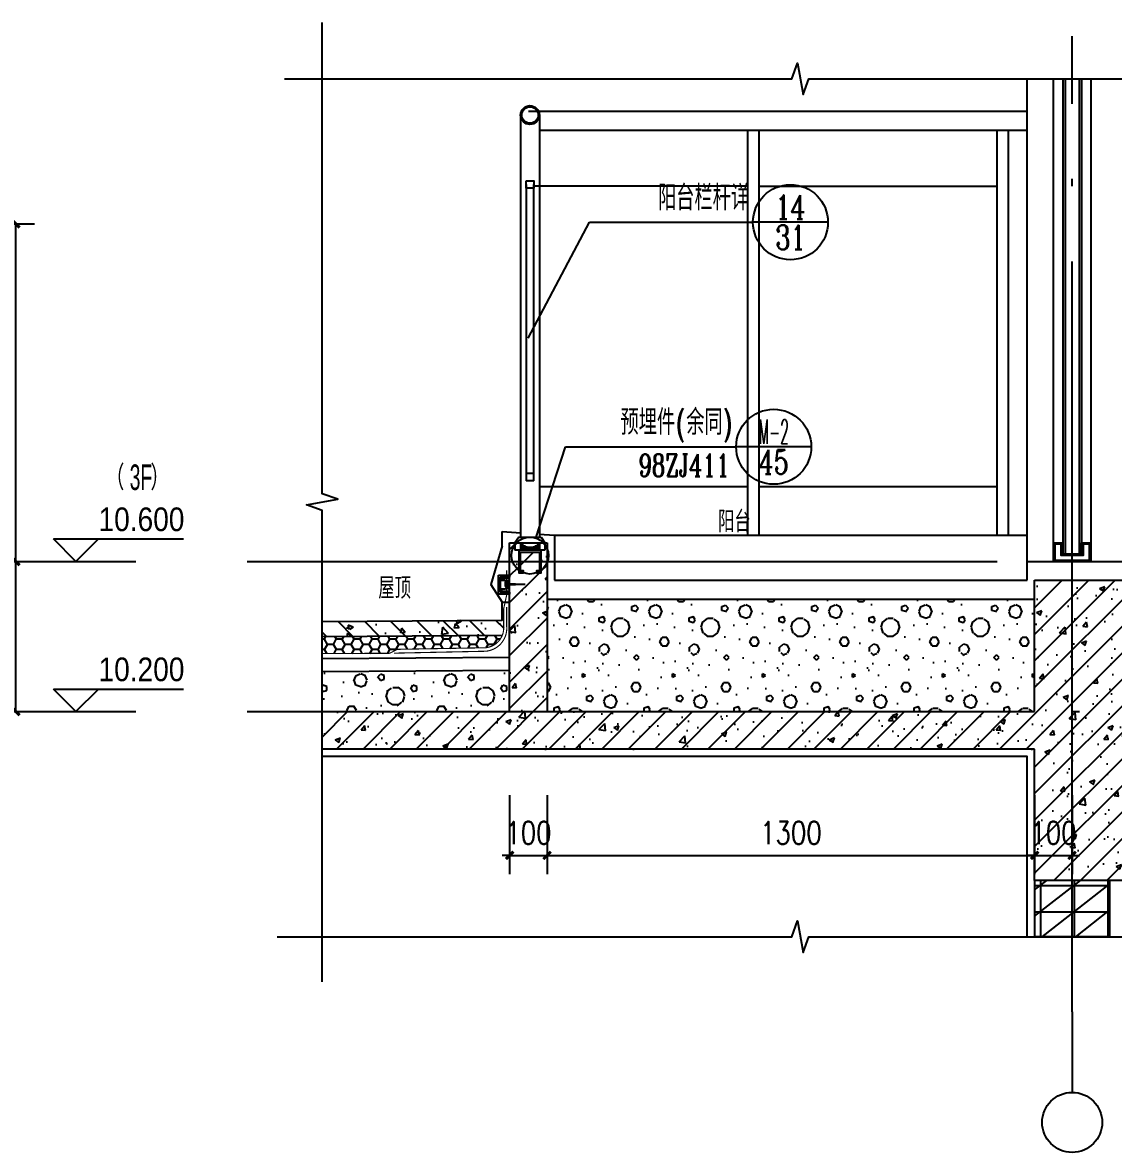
# Model space of a CAD drawing. Extents: x 718358 to 1668613, y -348838 to -159582.
# Drawn here: x 889085 to 891994, y -343781 to -340770 of the extents above; entities that cross this region are included whole.
import ezdxf
from ezdxf.enums import TextEntityAlignment as Align

# ---------------------------------------------------------------- set-up
doc = ezdxf.new("R2010")
doc.units = 0
doc.header["$LTSCALE"] = 1000
doc.linetypes.add('DASH', pattern=[0.35, 0.25, -0.1])
doc.linetypes.add('DOTE', pattern=[2.42, 2, -0.2, 0.02, -0.2])
for name, color, linetype in [('AXIS_TEXT', 7, 'Continuous'), ('建-可见线', 7, 'Continuous'), ('建-图例填充', 251, 'Continuous'), ('建-墙体', 2, 'Continuous'), ('建-尺寸', 73, 'Continuous'), ('建-房间名', 7, 'Continuous'), ('建-柱子', 6, 'Continuous'), ('建-标高', 3, 'Continuous'), ('建-楼梯-护栏', 163, 'Continuous'), ('建-符号', 3, 'Continuous'), ('建-符号说明', 7, 'Continuous'), ('建-索引', 3, 'Continuous'), ('建-轮廓线', 7, 'Continuous'), ('建-轴标', 3, 'Continuous'), ('建-轴网', 14, 'DOTE'), ('建-门窗剖', 4, 'Continuous'), ('立面中线', 7, 'Continuous')]:
    doc.layers.add(name, color=color, linetype=linetype)
doc.styles.add('_TCH_DIM', font='gt单线西文.shx', dxfattribs={"width": 0.8, "bigfont": 'gt单线中文.shx'})
doc.styles.add('_TCH_LABEL', font='COMPLEX', dxfattribs={"bigfont": 'GBCBIG'})
doc.styles.add('_TCH_SPACE', font='gt单线西文.shx', dxfattribs={"width": 0.8, "height": 5, "bigfont": 'gt单线中文.shx'})
doc.styles.add('COMPLEX', font='COMPLEX')
doc.styles.add('DIM_FONT', font='SIMPLEX.shx', dxfattribs={"width": 0.8, "bigfont": 'GBCBIG.shx'})
doc.dimstyles.new('DIMN20', dxfattribs={"dimscale": 0.2, "dimtxt": 300, "dimasz": 100, "dimexe": 250, "dimexo": 300, "dimgap": 150, "dimtad": 1, "dimdec": 0, "dimzin": 0, "dimdsep": 46, "dimtxsty": 'DIM_FONT', "dimblk": 'ARCHTICK', "dimcen": 0.09, "dimdle": 1, "dimclrt": 7, "dimazin": 2, "dimtfac": 1, "dimtdec": 0, "dimtix": 1, "dimtmove": 2, "dimatfit": 3, "dimldrblk": 'ARCHTICK', "dimfxl": 1, "dimtolj": 1, "dimtzin": 0, "dimarcsym": 0})

# ---------------------------------------------------------------- blocks, each defined once
blk = doc.blocks.new('A$C1EB8728C')
for p, q in [((71.6, 50), (41.7, 50)), ((41.7, 50), (41.7, 45)), ((41.7, 45), (66.6, 45)), ((42.1, 36.6), (42.1, 41.6)), ((42.1, 41.6), (63.8, 41.6)), ((42.3, 36.6), (42.1, 36.6)), ((45.3, 16), (45.3, 33.6)), ((50.3, 31.6), (50.3, 18)), ((52.1, 32.1), (53.8, 32.1)), ((52.1, 20), (52.1, 32.1)), ((53.8, 32.1), (53.8, 20)), ((63.8, 36.6), (55.3, 36.6)), ((63.8, 41.6), (63.8, 36.6)), ((66.6, 45), (66.6, 5)), ((71.6, 0), (71.6, 50)), ((41.7, 5), (41.7, 0)), ((66.6, 5), (41.7, 5)), ((41.7, 0), (71.6, 0)), ((42.1, 8), (42.1, 13)), ((42.1, 13), (42.3, 13)), ((63.8, 8), (42.1, 8)), ((53.8, 20), (52.1, 20)), ((55.3, 13), (63.8, 13)), ((63.8, 13), (63.8, 8))]:
    blk.add_line(p, q)
at = {"ltscale": 0.0001}
for p in [(52.1, 27.8), (52.1, 24.2)]:
    blk.add_line(p, (0, 26), dxfattribs=at)
for centre, radius, start, end in [((42.3, 33.6), 3, 0, 90), ((55.3, 31.6), 5, 90, 180), ((42.3, 16), 3, 270, 0), ((55.3, 18), 5, 180, 270)]:
    blk.add_arc(centre, radius, start, end)
blk = doc.blocks.new('ghgdfsdsa')
at = {"layer": '建-楼梯-护栏'}
for p, q in [((915644.9, -350305.3), (915644.9, -351430.3)), ((915694.9, -350305.3), (915694.9, -351430.3)), ((915659.9, -350490.3), (915659.9, -351280.3)), ((915679.9, -351280.3), (915679.9, -350490.3)), ((915679.9, -351260.3), (915659.9, -351260.3)), ((915679.9, -351280.3), (915659.9, -351280.3)), ((915639.9, -351430.3), (915629.9, -351445.3)), ((915639.9, -351430.3), (915699.9, -351430.3)), ((915699.9, -351430.3), (915709.9, -351445.3)), ((915629.9, -351445.3), (915629.9, -351465.3)), ((915629.9, -351445.3), (915709.9, -351445.3)), ((915644.9, -351445.3), (915644.9, -351465.3)), ((915644.9, -351450.3), (915644.9, -351455.3)), ((915644.9, -351460.3), (915644.9, -351465.3)), ((915649.9, -351449.2), (915649.9, -351465.3)), ((915654.9, -351452.1), (915654.9, -351465.3)), ((915659.9, -351454), (915659.9, -351465.3)), ((915664.9, -351455.1), (915664.9, -351465.3)), ((915669.9, -351455.5), (915669.9, -351465.3)), ((915674.9, -351455.1), (915674.9, -351465.3)), ((915679.9, -351454), (915679.9, -351465.3)), ((915684.9, -351452.1), (915684.9, -351465.3)), ((915689.9, -351449.2), (915689.9, -351465.3)), ((915694.9, -351445.3), (915694.9, -351465.3)), ((915694.9, -351450.3), (915694.9, -351455.3)), ((915694.9, -351460.3), (915694.9, -351465.3)), ((915709.9, -351445.3), (915709.9, -351465.3)), ((915709.9, -351465.3), (915629.9, -351465.3))]:
    blk.add_line(p, q, dxfattribs=at)
for points in [[(915659.9, -350480.3), (915679.9, -350480.3), (915679.9, -350500.3), (915659.9, -350500.3)], [(915687.4, -351525.3), (915699.9, -351525.3), (915699.9, -351465.3), (915639.9, -351465.3), (915639.9, -351525.3), (915652.4, -351525.3), (915652.4, -351520.3), (915644.9, -351520.3), (915644.9, -351470.3), (915694.9, -351470.3), (915694.9, -351520.3), (915687.4, -351520.3)]]:
    blk.add_lwpolyline(points, close=True, dxfattribs=at)
for radius in [25, 22]:
    blk.add_circle((915669.9, -350305.3), radius, dxfattribs=at)
blk = doc.blocks.new('_ArchTick')
at = {"color": 0, "linetype": 'ByBlock', "const_width": 0.4}
blk.add_lwpolyline([(-0.5, -0.5), (0.5, 0.5)], dxfattribs=at)
blk = doc.blocks.new('*D2781')
at = {"layer": 'Defpoints', "color": 0, "transparency": 16777216}
for p in [(888686.8, -341306.3), (889066.8, -341306.3), (888686.8, -342206.3)]:
    blk.add_point(p, dxfattribs=at)
at = {"layer": '建-轴标', "color": 0, "lineweight": -2, "transparency": 16777216}
for p, q in [((888746.8, -341306.3), (889116.8, -341306.3)), ((889066.8, -342206.5), (889066.8, -341306.1)), ((888746.8, -342206.3), (889116.8, -342206.3))]:
    blk.add_line(p, q, dxfattribs=at)
at = {"layer": '建-轴标', "color": 0, "lineweight": -2, "transparency": 16777216, "xscale": 20, "yscale": 20, "zscale": 20}
for p, rotation in [((889066.8, -341306.3), 90), ((889066.8, -342206.3), 270)]:
    blk.add_blockref('_ArchTick', p, dxfattribs=dict(at, rotation=rotation))
at = {"layer": '建-轴标', "color": 7, "transparency": 16777216, "insert": (889006.8, -341756.3), "char_height": 60, "attachment_point": 5, "rotation": 90, "style": 'DIM_FONT'}
blk.add_mtext('\\A1;900', dxfattribs=at)
blk = doc.blocks.new('*D2782')
at = {"layer": 'Defpoints', "color": 0, "transparency": 16777216}
for p in [(888686.8, -342206.3), (889066.8, -342206.3), (888686.8, -342606.3)]:
    blk.add_point(p, dxfattribs=at)
at = {"layer": '建-轴标', "color": 0, "lineweight": -2, "transparency": 16777216}
for p, q in [((888746.8, -342206.3), (889116.8, -342206.3)), ((889066.8, -342606.5), (889066.8, -342206.1)), ((888746.8, -342606.3), (889116.8, -342606.3))]:
    blk.add_line(p, q, dxfattribs=at)
at = {"layer": '建-轴标', "color": 0, "lineweight": -2, "transparency": 16777216, "xscale": 20, "yscale": 20, "zscale": 20}
for p, rotation in [((889066.8, -342206.3), 90), ((889066.8, -342606.3), 270)]:
    blk.add_blockref('_ArchTick', p, dxfattribs=dict(at, rotation=rotation))
at = {"layer": '建-轴标', "color": 7, "transparency": 16777216, "insert": (889006.8, -342406.3), "char_height": 60, "attachment_point": 5, "rotation": 90, "style": 'DIM_FONT'}
blk.add_mtext('\\A1;400', dxfattribs=at)
blk = doc.blocks.new('_AXISO')
blk.add_circle((0, 0), 0.5)
at = {"layer": 'AXIS_TEXT', "style": 'COMPLEX', "width": 1.041667}
blk.add_attdef('A', text='', height=0.56, dxfattribs=at).set_placement((-0.25, -0.28), (0.25, -0.28), align=Align.FIT)
blk = doc.blocks.new('*D2798')
at = {"layer": 'Defpoints', "color": 0, "transparency": 16777216}
for p in [(891783.6, -342769.5), (891883.6, -342769.5), (891883.6, -342989.5)]:
    blk.add_point(p, dxfattribs=at)
at = {"layer": '建-尺寸', "color": 0, "lineweight": -2, "transparency": 16777216}
for p, q in [((891783.6, -342829.5), (891783.6, -343039.5)), ((891883.6, -342829.5), (891883.6, -343039.5)), ((891783.6, -342989.5), (891763.6, -342989.5)), ((891783.6, -342989.5), (891883.6, -342989.5)), ((891883.6, -342989.5), (891903.6, -342989.5))]:
    blk.add_line(p, q, dxfattribs=at)
at = {"layer": '建-尺寸', "color": 0, "lineweight": -2, "transparency": 16777216, "xscale": 20, "yscale": 20, "zscale": 20}
blk.add_blockref('_ArchTick', (891783.6, -342989.5), dxfattribs=at)
at = {"layer": '建-尺寸', "color": 0, "lineweight": -2, "transparency": 16777216, "xscale": 20, "yscale": 20, "zscale": 20, "rotation": 180}
blk.add_blockref('_ArchTick', (891883.6, -342989.5), dxfattribs=at)
at = {"layer": '建-尺寸', "color": 7, "transparency": 16777216, "insert": (891833.6, -342929.5), "char_height": 60, "attachment_point": 5, "style": 'DIM_FONT'}
blk.add_mtext('\\A1;100', dxfattribs=at)
blk = doc.blocks.new('*D2799')
at = {"layer": 'Defpoints', "color": 0, "transparency": 16777216}
for p in [(890483.6, -342769.5), (891783.6, -342769.5), (891783.6, -342989.5)]:
    blk.add_point(p, dxfattribs=at)
at = {"layer": '建-尺寸', "color": 0, "lineweight": -2, "transparency": 16777216}
for p, q in [((890483.6, -342829.5), (890483.6, -343039.5)), ((891783.6, -342829.5), (891783.6, -343039.5)), ((890483.4, -342989.5), (891783.8, -342989.5))]:
    blk.add_line(p, q, dxfattribs=at)
at = {"layer": '建-尺寸', "color": 0, "lineweight": -2, "transparency": 16777216, "xscale": 20, "yscale": 20, "zscale": 20, "rotation": 180}
blk.add_blockref('_ArchTick', (890483.6, -342989.5), dxfattribs=at)
at = {"layer": '建-尺寸', "color": 0, "lineweight": -2, "transparency": 16777216, "xscale": 20, "yscale": 20, "zscale": 20}
blk.add_blockref('_ArchTick', (891783.6, -342989.5), dxfattribs=at)
at = {"layer": '建-尺寸', "color": 7, "transparency": 16777216, "insert": (891133.6, -342929.5), "char_height": 60, "attachment_point": 5, "style": 'DIM_FONT'}
blk.add_mtext('\\A1;1300', dxfattribs=at)
blk = doc.blocks.new('*D2800')
at = {"layer": 'Defpoints', "color": 0, "transparency": 16777216}
for p in [(890383.6, -342769.5), (890483.6, -342769.5), (890483.6, -342989.5)]:
    blk.add_point(p, dxfattribs=at)
at = {"layer": '建-尺寸', "color": 0, "lineweight": -2, "transparency": 16777216}
for p, q in [((890383.6, -342829.5), (890383.6, -343039.5)), ((890483.6, -342829.5), (890483.6, -343039.5)), ((890383.6, -342989.5), (890363.6, -342989.5)), ((890383.6, -342989.5), (890483.6, -342989.5)), ((890483.6, -342989.5), (890503.6, -342989.5))]:
    blk.add_line(p, q, dxfattribs=at)
at = {"layer": '建-尺寸', "color": 0, "lineweight": -2, "transparency": 16777216, "xscale": 20, "yscale": 20, "zscale": 20}
blk.add_blockref('_ArchTick', (890383.6, -342989.5), dxfattribs=at)
at = {"layer": '建-尺寸', "color": 0, "lineweight": -2, "transparency": 16777216, "xscale": 20, "yscale": 20, "zscale": 20, "rotation": 180}
blk.add_blockref('_ArchTick', (890483.6, -342989.5), dxfattribs=at)
at = {"layer": '建-尺寸', "color": 7, "transparency": 16777216, "insert": (890433.6, -342929.5), "char_height": 60, "attachment_point": 5, "style": 'DIM_FONT'}
blk.add_mtext('\\A1;100', dxfattribs=at)

msp = doc.modelspace()

# ---------------------------------------------------------------- hatches: boundary and pattern name
at = {"layer": '建-图例填充'}
h = msp.add_hatch(dxfattribs=at)
h.set_pattern_fill('钢筋混凝土', color=256, scale=20, style=0)
h.set_pattern_definition([(45, (0, 0), (-35.355339, 35.355339), []), (50, (0, 0), (143.452037, -12.550427), [15, -165]), (355, (0, 0), (-27.750267, 150.438427), [12, -132]), (100.4514, (11.95, -1.05), (115.701876, 137.887908), [12.748038, -140.228422]), (46.1842, (0, 40), (213.44821, -33.103803), [22.5, -247.5]), (96.6356, (17.79, 37.24), (186.93254, 194.823574), [19.12206, -210.3426]), (351.1842, (0, 40), (186.93239, 194.82372), [18, -198]), (21, (20, 30), (119.38141, -80.523778), [15, -165]), (326, (20, 30), (48.663066, 145.03001), [12, -132]), (71.4514, (29.95, 23.29), (168.044526, 64.5061), [12.748038, -140.228422]), (37.5, (0, 0), (2.431971, 66.5787708), [0, -130.4, 0, -134, 0, -132.5]), (7.5, (0, 0), (52.6139075, 78.8823424), [0, -76.4, 0, -127.4, 0, -50.5]), (327.5, (-44.6, 0), (106.7644872, -4.5109743), [0, -50, 0, -156, 0, -207]), (317.5, (-64.6, 0), (116.637234, 20.0209965), [0, -65, 0, -103.6, 0, -147])])
h.paths.add_polyline_path([(892433.6, -342606.3), (892083.6, -342606.3), (892083.6, -342256.3), (891783.6, -342256.3), (891783.6, -342606.3), (890483.6, -342606.3), (890483.6, -342176.3), (890467.8, -342176.3), (890467.8, -342236.3), (890455.3, -342236.3), (890455.3, -342231.3), (890462.8, -342231.3), (890462.8, -342181.3), (890412.8, -342181.3), (890412.8, -342231.3), (890420.3, -342231.3), (890420.3, -342236.3), (890407.8, -342236.3), (890407.8, -342176.3), (890397.8, -342176.3), (890397.8, -342156.3), (890383.6, -342156.3), (890383.6, -342265.5), (890425.3, -342267), (890383.6, -342268.4), (890383.6, -342606.3), (889883.6, -342606.3), (889883.6, -342706.3), (891783.6, -342706.3), (891783.6, -343056.3), (892083.6, -343056.3), (892083.6, -342706.3), (892433.6, -342706.3)])
h = msp.add_hatch(dxfattribs=at)
h.set_pattern_fill('加气混凝土', color=256, scale=20, style=0)
h.set_pattern_definition([(0, (1022333.9, -234683.47), (120, 240), [0, -240]), (0, (1022193.5, -234715.87), (120, 240), [0, -240]), (0, (1022271.5, -234718.27), (120, 240), [0, -240]), (0, (1022356.7, -234647.47), (120, 240), [0, -240]), (0, (1022257.1, -234730.27), (120, 240), [0, -240]), (0, (1022380.7, -234496.27), (120, 240), [0, -240]), (0, (1022307.5, -234515.47), (120, 240), [0, -240]), (0, (1022345.9, -234545.47), (120, 240), [0, -240]), (0, (1022150.3, -234550.27), (120, 240), [0, -240]), (0, (1022267.9, -234561.07), (120, 240), [0, -240]), (0, (1022222.3, -234622.27), (120, 240), [0, -240]), (0, (1022224.7, -234712.27), (120, 240), [0, -240]), (0, (1022314.7, -234721.87), (120, 240), [0, -240]), (0, (1022380.7, -234616.27), (120, 240), [0, -240]), (0, (1022156.3, -234653.47), (120, 240), [0, -240]), (0, (1022176.7, -234612.67), (120, 240), [0, -240]), (0, (1022270.3, -234629.47), (120, 240), [0, -240]), (0, (1022236.7, -234664.27), (120, 240), [0, -240]), (0, (1022217.5, -234585.07), (120, 240), [0, -240]), (0, (1022247.5, -234495.07), (120, 240), [0, -240]), (0, (1022165.9, -234703.87), (120, 240), [0, -240]), (0, (1022297.9, -234544.27), (120, 240), [0, -240]), (0, (1022186.3, -234540.67), (120, 240), [0, -240]), (0, (1022167.1, -234509.47), (120, 240), [0, -240]), (130.601294, (1022365.947, -234571.41), (-599.9999934, 720.0000031), [10.53662, -4414.8444]), (18.43495, (1022348.805, -234566.838), (599.999998, 239.999998), [10.8421, -1507.05116]), (90, (1022348.8, -234577.12), (120, 240), [10.2857, -469.71426]), (161.56505, (1022359.09, -234580.552), (-600.000003, 239.999982), [10.8421, -1507.05116]), (53.130102, (1022359.09, -234580.55), (120, 240), [11.42857, -1188.5714]), (135, (1022368.23, -234702.84), (-120.000015, 239.999984), [9.69746, -669.12504]), (45, (1022354.52, -234702.84), (120, 240), [9.69746, -669.12504]), (135, (1022361.38, -234709.695), (-120.000015, 239.999984), [9.69746, -669.12504]), (45, (1022361.38, -234709.695), (120, 240), [9.69746, -669.12504]), (116.56505, (1022252.8, -234541.7), (-2e-05, 480), [12.77753, -255.5506]), (180, (1022247.1, -234530.27), (-120, 240), [13.7143, -226.2857]), (63.43495, (1022227.66, -234541.7), (1e-06, 480), [12.77753, -255.5506]), (116.56505, (1022233.38, -234553.12), (-2e-05, 480), [12.77753, -255.5506]), (0, (1022233.38, -234553.12), (120, 240), [13.7143, -226.2857]), (63.43495, (1022247.1, -234553.12), (1e-06, 480), [12.77753, -255.5506]), (107.102728, (1022343.09, -234622.838), (-359.99998624, 1200.00000194), [15.54454, -6513.161]), (143.972626, (1022338.519, -234607.98), (-2279.9999711, 1679.9999981), [15.54454, -3248.808]), (180, (1022325.95, -234598.84), (-120, 240), [14.85714, -225.14284]), (36.027373, (1022298.519, -234607.98), (2279.9999832, 1679.9999819), [15.54454, -3248.808]), (71.56505, (1022293.947, -234621.695), (360.000002, 1199.999998), [14.45613, -1503.43712]), (107.102728, (1022298.519, -234636.552), (-359.99998624, 1200.00000194), [15.54454, -6513.161]), (143.972626, (1022311.09, -234645.695), (-2279.9999711, 1679.9999981), [15.54454, -3248.808]), (0, (1022311.1, -234645.7), (120, 240), [14.85714, -225.14284]), (36.027373, (1022325.947, -234645.695), (2279.9999832, 1679.9999819), [15.54454, -3248.808]), (71.56505, (1022338.52, -234636.552), (360.000002, 1199.999998), [14.45613, -1503.43712]), (150.255118, (1022345.376, -234510.838), (-360.000001, 239.999997), [9.214, -1925.72784]), (90, (1022337.38, -234515.41), (120, 240), [9.14286, -470.8571]), (29.744881, (1022337.376, -234515.41), (360, 239.999999), [9.214, -1925.72784]), (116.56505, (1022289.38, -234681.12), (-2e-05, 480), [12.77753, -255.5506]), (168.690067, (1022283.662, -234669.695), (-1080.0000008, 239.999994), [11.6549, -2435.8742]), (41.185925, (1022263.09, -234675.409), (2999.9999818, 2639.9999769), [12.14874, -5090.3208]), (90, (1022263.09, -234686.84), (120, 240), [11.42857, -468.5714]), (138.814074, (1022272.233, -234694.838), (-2999.9999467, 2640.0000168), [12.14874, -5090.3208]), (16.699244, (1022272.233, -234694.838), (3959.9999702, 1199.9999874), [11.93178, -4999.415]), (60.945396, (1022283.662, -234691.409), (119.9999997, 239.9999979), [11.76643, -4930.1358]), (109.983106, (1022188.805, -234580.552), (-600.00000226, 1679.99999555), [13.3768, -5604.879]), (155.556045, (1022184.233, -234567.981), (-1560.00000595, 719.99998504), [13.8092, -5786.0526]), (24.443955, (1022159.09, -234567.981), (1560.0000008, 719.99999654), [13.8092, -5786.0526]), (70.0168934, (1022154.519, -234580.552), (600.0000018, 1679.99999583), [13.3768, -5604.879]), (109.983106, (1022159.09, -234593.124), (-600.00000226, 1679.99999555), [13.3768, -5604.879]), (160.016893, (1022171.662, -234597.695), (-600.0000004, 239.999989), [13.3768, -2795.751]), (19.983107, (1022171.662, -234597.695), (599.9999967, 239.9999996), [13.3768, -2795.751]), (70.0168934, (1022184.233, -234593.124), (600.0000018, 1679.99999583), [13.3768, -5604.879]), (122.005383, (1022277.947, -234602.267), (-120.000016, 239.9999877), [10.7817, -2253.3736]), (18.43495, (1022261.947, -234596.552), (599.999998, 239.999998), [10.8421, -1507.05116]), (90, (1022261.95, -234606.84), (120, 240), [10.2857, -469.71426]), (161.56505, (1022272.233, -234610.267), (-600.000003, 239.999982), [10.8421, -1507.05116]), (54.462322, (1022272.233, -234610.267), (839.9999988, 1199.9999982), [9.83123, -4119.2846]), (116.56505, (1022208.23, -234660.55), (-2e-05, 480), [12.77753, -255.5506]), (180, (1022202.52, -234649.12), (-120, 240), [12.57143, -227.42856]), (59.036243, (1022183.09, -234660.552), (120.0000004, 239.9999988), [13.3279, -2785.5288]), (120.963756, (1022189.947, -234671.98), (-120.0000164, 239.999989), [13.3279, -2785.5288]), (0, (1022189.95, -234671.98), (120, 240), [12.57143, -227.42856]), (63.43495, (1022202.52, -234671.98), (1e-06, 480), [12.77753, -255.5506])])
h.paths.add_polyline_path([(890483.6, -342306.3), (890483.6, -342606.3), (891783.6, -342606.3), (891783.6, -342306.3)])
h = msp.add_hatch(dxfattribs=at)
h.set_pattern_fill('钢筋混凝土', color=256, scale=20, style=0)
h.set_pattern_definition([(135, (691174.386, -221113.773), (35.355339, 35.355339), []), (130, (691174.39, -221113.77), (-143.452037, -12.550427), [15, -165]), (185, (691174.39, -221113.77), (27.75027, 150.43843), [12, -132]), (79.5486, (691162.43, -221114.82), (-115.70188, 137.88791), [12.74804, -140.22842]), (133.8158, (691174.39, -221073.77), (-213.44821, -33.1038), [22.5, -247.5]), (83.3644, (691156.6, -221076.53), (-186.93254, 194.82357), [19.12206, -210.3426]), (188.8158, (691174.39, -221073.77), (-186.93239, 194.82372), [18, -198]), (159, (691154.39, -221083.77), (-119.38141, -80.52378), [15, -165]), (214, (691154.39, -221083.77), (-48.66307, 145.03001), [12, -132]), (108.5486, (691144.44, -221090.48), (-168.044526, 64.5061), [12.74804, -140.22842]), (142.5, (691174.386, -221113.773), (-2.431971, 66.578771), [0, -130.4, 0, -134, 0, -132.5]), (172.5, (691174.386, -221113.77), (-52.613907, 78.882342), [0, -76.4, 0, -127.4, 0, -50.5]), (212.5, (691218.986, -221113.773), (-106.764487, -4.510974), [0, -50, 0, -156, 0, -207]), (222.5, (691238.99, -221113.77), (-116.637234, 20.020996), [0, -65, 0, -103.6, 0, -147])])
h.paths.add_polyline_path([(889883.6, -342366.5), (889883.6, -342406.5), (890364, -342403), (890366.4, -342395.7), (890367.9, -342384.6), (890367.6, -342373.4), (890363.6, -342363)])
h = msp.add_hatch(dxfattribs=at)
h.set_pattern_fill('HONEY', color=256, scale=10, style=0)
h.set_pattern_definition([(180, (691174.386, -221113.773), (-23.8125, 13.74815), [15.875, -31.75]), (60, (691174.386, -221113.773), (23.81249716, 13.7481549), [15.875, -31.75]), (120, (691174.386, -221113.773), (-2.84e-06, 27.4963049), [-31.75, 15.875])])
h.paths.add_polyline_path([(889883.6, -342406.5), (889883.6, -342451.8), (890063.8, -342450.9), (890083.7, -342440.4), (890318.8, -342436.2), (890347.8, -342424.7), (890356.9, -342415.5), (890364, -342403)])
h = msp.add_hatch(dxfattribs=at)
h.set_pattern_fill('加气混凝土', color=256, scale=20, style=0)
h.set_pattern_definition([(180, (691103.59, -221186.97), (-120, 240), [0, -240]), (180, (691243.99, -221219.37), (-120, 240), [0, -240]), (180, (691165.99, -221221.77), (-120, 240), [0, -240]), (180, (691080.79, -221150.97), (-120, 240), [0, -240]), (180, (691180.39, -221233.77), (-120, 240), [0, -240]), (180, (691056.79, -220999.77), (-120, 240), [0, -240]), (180, (691129.99, -221018.97), (-120, 240), [0, -240]), (180, (691091.59, -221048.97), (-120, 240), [0, -240]), (180, (691287.19, -221053.77), (-120, 240), [0, -240]), (180, (691169.59, -221064.57), (-120, 240), [0, -240]), (180, (691215.19, -221125.77), (-120, 240), [0, -240]), (180, (691212.79, -221215.77), (-120, 240), [0, -240]), (180, (691122.79, -221225.37), (-120, 240), [0, -240]), (180, (691056.79, -221119.77), (-120, 240), [0, -240]), (180, (691281.19, -221156.97), (-120, 240), [0, -240]), (180, (691260.79, -221116.17), (-120, 240), [0, -240]), (180, (691167.19, -221132.97), (-120, 240), [0, -240]), (180, (691200.79, -221167.77), (-120, 240), [0, -240]), (180, (691219.99, -221088.57), (-120, 240), [0, -240]), (180, (691189.99, -220998.57), (-120, 240), [0, -240]), (180, (691271.59, -221207.37), (-120, 240), [0, -240]), (180, (691139.59, -221047.77), (-120, 240), [0, -240]), (180, (691251.19, -221044.17), (-120, 240), [0, -240]), (180, (691270.39, -221012.97), (-120, 240), [0, -240]), (49.398706, (691071.529, -221074.916), (599.9999934, 720.00000315), [10.53662, -4414.8444]), (161.565051, (691088.67, -221070.344), (-599.999998, 239.999998), [10.8421, -1507.05116]), (90, (691088.67, -221080.63), (-120, 240), [10.28571, -469.71426]), (18.434949, (691078.386, -221084.06), (600.000003, 239.999982), [10.8421, -1507.05116]), (126.869898, (691078.386, -221084.06), (-120, 240), [11.42857, -1188.5714]), (45, (691069.24, -221206.344), (120.000015, 239.999984), [9.69746, -669.12504]), (135, (691082.96, -221206.344), (-120, 240), [9.69746, -669.12504]), (45, (691076.1, -221213.2), (120.000015, 239.999984), [9.69746, -669.12504]), (135, (691076.1, -221213.2), (-120, 240), [9.69746, -669.12504]), (63.43495, (691184.67, -221045.2), (2e-05, 479.99999), [12.77753, -255.5506]), (7e-15, (691190.39, -221033.77), (120, 240), [13.71429, -226.2857]), (116.56505, (691209.81, -221045.2), (-1e-06, 480), [12.77753, -255.5506]), (63.43495, (691204.1, -221056.63), (2e-05, 479.99999), [12.77753, -255.5506]), (180, (691204.1, -221056.63), (-120, 240), [13.71429, -226.2857]), (116.56505, (691190.39, -221056.63), (-1e-06, 480), [12.77753, -255.5506]), (72.897272, (691094.386, -221126.344), (359.99998624, 1200.00000194), [15.54454, -6513.161]), (36.027374, (691098.958, -221111.487), (2279.9999711, 1679.9999981), [15.54454, -3248.808]), (7e-15, (691111.53, -221102.34), (120, 240), [14.85714, -225.14284]), (143.972627, (691138.958, -221111.487), (-2279.9999832, 1679.9999819), [15.54454, -3248.808]), (108.434949, (691143.53, -221125.2), (-360.000002, 1199.999998), [14.45613, -1503.43712]), (72.897272, (691138.9575, -221140.059), (359.99998624, 1200.00000194), [15.54454, -6513.161]), (36.027374, (691126.386, -221149.202), (2279.9999711, 1679.9999981), [15.54454, -3248.808]), (180, (691126.39, -221149.2), (-120, 240), [14.85714, -225.14284]), (143.972627, (691111.529, -221149.202), (-2279.9999832, 1679.9999819), [15.54454, -3248.808]), (108.434949, (691098.958, -221140.06), (-360.000002, 1199.999998), [14.45613, -1503.43712]), (29.744882, (691092.1, -221014.344), (360.000001, 239.999997), [9.214, -1925.72784]), (90, (691100.1, -221018.92), (-120, 240), [9.14286, -470.8571]), (150.255119, (691100.1, -221018.916), (-360.0000002, 239.999999), [9.214, -1925.72784]), (63.43495, (691148.1, -221184.63), (2e-05, 479.99999), [12.77753, -255.5506]), (11.309933, (691153.815, -221173.202), (1080.0000008, 239.999994), [11.6549, -2435.8742]), (138.814075, (691174.386, -221178.916), (-2999.9999818, 2639.9999769), [12.14874, -5090.3208]), (90, (691174.39, -221190.34), (-120, 240), [11.42857, -468.5714]), (41.185926, (691165.243, -221198.344), (2999.9999467, 2640.0000168), [12.14874, -5090.3208]), (163.300756, (691165.243, -221198.344), (-3959.9999702, 1199.99998743), [11.93178, -4999.415]), (119.054604, (691153.815, -221194.916), (-119.9999997, 239.9999979), [11.76643, -4930.1358]), (70.016894, (691248.672, -221084.059), (600.00000226, 1679.99999555), [13.3768, -5604.879]), (24.443955, (691253.243, -221071.487), (1560.00000595, 719.99998504), [13.8092, -5786.0526]), (155.5560453, (691278.386, -221071.487), (-1560.00000078, 719.99999654), [13.8092, -5786.0526]), (109.9831066, (691282.958, -221084.059), (-600.0000018, 1679.99999583), [13.3768, -5604.879]), (70.016894, (691278.386, -221096.63), (600.00000226, 1679.99999555), [13.3768, -5604.879]), (19.983107, (691265.815, -221101.202), (600.0000004, 239.999989), [13.3768, -2795.751]), (160.016894, (691265.815, -221101.202), (-599.9999967, 239.9999996), [13.3768, -2795.751]), (109.9831066, (691253.243, -221096.63), (-600.0000018, 1679.99999583), [13.3768, -5604.879]), (57.994617, (691159.53, -221105.773), (120.000016, 239.9999877), [10.7817, -2253.3736]), (161.565051, (691175.53, -221100.06), (-599.999998, 239.999998), [10.8421, -1507.05116]), (90, (691175.53, -221110.34), (-120, 240), [10.28571, -469.71426]), (18.434949, (691165.243, -221113.773), (600.000003, 239.999982), [10.8421, -1507.05116]), (125.537678, (691165.243, -221113.773), (-839.9999988, 1199.9999982), [9.83123, -4119.2846]), (63.43495, (691229.24, -221164.06), (2e-05, 479.99999), [12.77753, -255.5506]), (7e-15, (691234.96, -221152.63), (120, 240), [12.57143, -227.42856]), (120.963757, (691254.386, -221164.059), (-120.0000004, 239.9999988), [13.3279, -2785.5288]), (59.036244, (691247.529, -221175.487), (120.0000164, 239.999989), [13.3279, -2785.5288]), (180, (691247.53, -221175.49), (-120, 240), [12.57143, -227.42856]), (116.56505, (691234.96, -221175.49), (-1e-06, 480), [12.77753, -255.5506])])
h.paths.add_polyline_path([(889883.6, -342499.9), (889883.6, -342606.3), (890383.6, -342606.3), (890383.6, -342496.1)])
h = msp.add_hatch(dxfattribs=at)
h.set_pattern_fill('空心砖', color=256, scale=20, style=0)
h.set_pattern_definition([(0, (0, 0), (0, 70), []), (37.875, (80, 0), (-33.9230555, 43.6153314), []), (90, (80, 0), (-90, 6e-15), [])])
h.paths.add_polyline_path([(891783.6, -343056.3), (891783.6, -343206.3), (891983.6, -343206.3), (891983.6, -343056.3)])

# ---------------------------------------------------------------- linework, layer by layer
at = {"layer": '建-可见线'}
for p, q in [((890363.6, -342164.5), (890363.6, -342126.3)), ((890363.6, -342126.3), (890413.6, -342129.9)), ((890462.1, -342133.3), (890503.6, -342136.3)), ((890503.6, -342136.3), (890503.6, -342256.3)), ((891763.6, -342206.3), (892433.6, -342206.3)), ((890503.6, -342256.3), (891763.6, -342256.3)), ((890363.6, -342314.5), (890383.6, -342314.5)), ((889883.6, -342406.5), (890364, -342403)), ((889883.6, -342465), (890383.6, -342461.3)), ((889883.6, -342499.9), (890383.6, -342496.1))]:
    msp.add_line(p, q, dxfattribs=at)
for points in [[(890363.6, -342164.5), (890333.6, -342268), (890363.6, -342314.5)], [(889883.6, -342366.5), (890363.6, -342363), (890363.6, -342314.5)], [(891763.6, -343206.3), (891763.6, -342726.3), (889883.6, -342726.3)]]:
    msp.add_lwpolyline(points, dxfattribs=at)
at = {"layer": '建-可见线', "linetype": 'DASH', "ltscale": 0.1, "const_width": 3, "elevation": 0}
for points in [[(890375.6, -342229.9), (890375.6, -342296), (890367.6, -342332.5), (890367.6, -342377.5, -0.421029), (890318.8, -342436.2), (890083.7, -342440.4), (890063.8, -342450.9), (889883.6, -342451.8)], [(890375.6, -342327.8), (890375.6, -342377.5, -0.425737), (890318.9, -342445.5), (890075.6, -342450.6)]]:
    msp.add_lwpolyline(points, format="xyb", dxfattribs=at)
at = {"layer": '建-墙体'}
for p, q in [((890483.6, -342306.3), (891783.6, -342306.3)), ((891783.6, -343056.3), (891783.6, -343206.3)), ((891983.6, -343056.3), (891783.6, -343056.3)), ((891983.6, -343056.3), (891983.6, -343206.3)), ((891983.6, -343206.3), (891783.6, -343206.3))]:
    msp.add_line(p, q, dxfattribs=at)
at = {"layer": '建-柱子'}
for p, q in [((890383.6, -342606.3), (890383.6, -342156.3)), ((890383.6, -342156.3), (890483.6, -342156.3)), ((890483.6, -342156.3), (890483.6, -342606.3)), ((891783.6, -342606.3), (891783.6, -342256.3)), ((891783.6, -342256.3), (892083.6, -342256.3)), ((889883.6, -342606.3), (890383.6, -342606.3)), ((890483.6, -342606.3), (891783.6, -342606.3)), ((891783.6, -342706.3), (889883.6, -342706.3)), ((891783.6, -343056.3), (891783.6, -342706.3)), ((892083.6, -343056.3), (891783.6, -343056.3))]:
    msp.add_line(p, q, dxfattribs=at)
at = {"layer": '建-标高'}
for p, q in [((889227.1, -342206.3), (889167.1, -342146.3)), ((889167.1, -342146.3), (889514.1, -342146.3)), ((889227.1, -342206.3), (889287.1, -342146.3)), ((889227.1, -342606.3), (889167.1, -342546.3)), ((889167.1, -342546.3), (889514.1, -342546.3)), ((889227.1, -342606.3), (889287.1, -342546.3))]:
    msp.add_line(p, q, dxfattribs=at)
at = {"layer": '建-符号'}
for points in [[(889883.6, -343326.3), (889883.6, -342070.6), (889841.6, -342055.3), (889925.6, -342040.5), (889883.6, -342025.6), (889883.6, -340769.9)], [(889783.6, -340919.9), (891136.1, -340919.9), (891151.4, -340877.9), (891166.2, -340961.9), (891181.1, -340919.9), (892533.6, -340919.9)], [(889763.6, -343206.3), (891136.1, -343206.3), (891151.4, -343164.3), (891166.2, -343248.3), (891181.1, -343206.3), (892553.6, -343206.3)]]:
    msp.add_lwpolyline(points, dxfattribs=at)
at = {"layer": '建-索引'}
for p, q in [((890432.9, -341610.7), (890596.2, -341302)), ((890596.2, -341302), (891032.5, -341302)), ((891232.5, -341302), (891032.5, -341302)), ((890453.1, -342143.7), (890532.2, -341900.6)), ((890532.2, -341900.6), (890987.8, -341900.6)), ((891187.8, -341900.6), (890987.8, -341900.6))]:
    msp.add_line(p, q, dxfattribs=at)
for centre, radius in [((891132.5, -341302), 100), ((891087.8, -341900.6), 100), ((890437.8, -342190.5), 49.2)]:
    msp.add_circle(centre, radius, dxfattribs=at)
at = {"layer": '建-轮廓线', "color": 253}
for p, q in [((891763.6, -342206.3), (891763.6, -340919.9)), ((890433.6, -341006.3), (891763.6, -341006.3)), ((890463.6, -341056.3), (891763.6, -341056.3)), ((891018.6, -342136.3), (891018.6, -341056.3)), ((891048.6, -342136.3), (891048.6, -341056.3)), ((891683.6, -342136.3), (891683.6, -341056.3)), ((891713.6, -342136.3), (891713.6, -341056.3)), ((890448.6, -341205.3), (891018.6, -341205.3)), ((891048.6, -341206.3), (891683.6, -341206.3)), ((890463.6, -342006.3), (891018.6, -342006.3)), ((891048.6, -342006.3), (891683.6, -342006.3)), ((890503.6, -342136.3), (891763.6, -342136.3))]:
    msp.add_line(p, q, dxfattribs=at)
at = {"layer": '建-轴标'}
for p, q in [((888865.2, -342206.3), (889387.1, -342206.3)), ((888865.2, -342606.3), (889387.1, -342606.3)), ((891883.6, -343406.3), (891883.6, -343621.3))]:
    msp.add_line(p, q, dxfattribs=at)
at = {"layer": '建-轴网', "linetype": 'DOTE'}
for p, q in [((889683.6, -342206.3), (892633.6, -342206.3)), ((889683.6, -342606.3), (892633.6, -342606.3))]:
    msp.add_line(p, q, dxfattribs=at)
msp.add_lwpolyline([(891883.6, -343406.3), (891883.6, -340806.3)], dxfattribs=at)
at = {"layer": '建-门窗剖'}
for p, q in [((891833.6, -342156.3), (891833.6, -340919.9)), ((891858.6, -340919.9), (891858.6, -342156.3)), ((891864.6, -340919.9), (891864.6, -342186.3)), ((891902.6, -340919.9), (891902.6, -342186.3)), ((891908.6, -340919.9), (891908.6, -342156.3)), ((891933.6, -340919.9), (891933.6, -342156.3))]:
    msp.add_line(p, q, dxfattribs=at)
msp.add_lwpolyline([(891833.6, -342206.3), (891833.6, -342156.3), (891838.6, -342156.3), (891838.6, -342156.3), (891858.6, -342156.3), (891858.6, -342186.3), (891908.6, -342186.3), (891908.6, -342156.3), (891928.6, -342156.3), (891928.6, -342156.3), (891933.6, -342156.3), (891933.6, -342206.3)], dxfattribs=at)
msp.add_lwpolyline([(891854.6, -342160.3), (891837.6, -342160.3), (891837.6, -342202.3), (891929.6, -342202.3), (891929.6, -342160.3), (891912.6, -342160.3), (891912.6, -342190.3), (891854.6, -342190.3)], close=True, dxfattribs=at)
at = {"layer": '立面中线'}
msp.add_line((891763.6, -342256.3), (891763.6, -342206.3), dxfattribs=at)

# ---------------------------------------------------------------- block references
at = {"layer": '建-可见线'}
msp.add_blockref('ghgdfsdsa', (-25232.1, 9289), dxfattribs=at)
at = {"layer": '建-图例填充', "xscale": -1}
msp.add_blockref('A$C1EB8728C', (890425.3, -342293), dxfattribs=at)
at = {"layer": '建-轴标', "xscale": 160, "yscale": 160, "zscale": 160}
msp.add_blockref('_AXISO', (891883.6, -343701.3), dxfattribs=at)

# ---------------------------------------------------------------- texts
at = {"layer": '建-房间名', "style": '_TCH_SPACE'}
for s, height, width, p in [('（', 65.5, 0.8, (889306.4, -342015.7)), ('3F', 68, 0.564706, (889370.4, -342015.7)), ('）', 65.5, 0.8, (889425.9, -342015.7)), ('阳台', 57.32, 0.8, (890939.3, -342128.6)), ('屋顶', 57.32, 0.8, (890033.4, -342305.7))]:
    msp.add_text(s, height=height, dxfattribs=dict(at, width=width)).set_placement(p)
at = {"layer": '建-符号说明', "style": '_TCH_DIM', "width": 0.888889}
for s, p in [('10.600', (889287.3, -342125.3)), ('10.200', (889287.3, -342525.3))]:
    msp.add_text(s, height=63, dxfattribs=at).set_placement(p)
at = {"layer": '建-索引', "style": '_TCH_LABEL'}
for s, p in [('阳台栏杆详', (890779.2, -341270.8)), ('预埋件', (890679.1, -341868.7)), ('余同', (890854.5, -341868.7))]:
    msp.add_text(s, height=67.52, dxfattribs=at).set_placement(p)
for s, width, p, p2 in [('14', 0.846774, (891092.2, -341293.9), (891172.7, -341293.9)), ('31', 0.9375, (891092.2, -341374.4), (891172.7, -341374.4)), ('M-2', 0.403846, (891047.6, -341892.6), (891128.1, -341892.6)), ('45', 0.75, (891047.6, -341973.1), (891128.1, -341973.1))]:
    msp.add_text(s, height=64.4, dxfattribs=dict(at, width=width)).set_placement(p, p2, align=Align.FIT)
at = {"layer": '建-索引', "style": '_TCH_LABEL', "width": 0.705882}
for s, p in [('(', (890826.5, -341868.7)), (')', (890952.8, -341868.7)), ('98ZJ411', (890726.8, -341979.5))]:
    msp.add_text(s, height=59.5, dxfattribs=at).set_placement(p)

# ---------------------------------------------------------------- dimensions: what is measured, and where the dimension line sits
at = {"layer": '建-尺寸'}
for p1, p2, picture, middle in [((890383.6, -342769.5), (890483.6, -342769.5), '*D2800', (890433.6, -342929.5)), ((890483.6, -342769.5), (891783.6, -342769.5), '*D2799', (891133.6, -342929.5)), ((891783.6, -342769.5), (891883.6, -342769.5), '*D2798', (891833.6, -342929.5))]:
    dim = msp.add_aligned_dim(p1=p1, p2=p2, distance=-220, dimstyle='DIMN20', dxfattribs=at)
    dim.commit()
    dim.dimension.update_dxf_attribs({"geometry": picture, "text_midpoint": middle})
at = {"layer": '建-轴标'}
for p1, p2, picture, middle in [((888686.8, -342206.3), (888686.8, -341306.3), '*D2781', (889006.8, -341756.3)), ((888686.8, -342606.3), (888686.8, -342206.3), '*D2782', (889006.8, -342406.3))]:
    dim = msp.add_aligned_dim(p1=p1, p2=p2, distance=-380, dimstyle='DIMN20', dxfattribs=at)
    dim.commit()
    dim.dimension.update_dxf_attribs({"geometry": picture, "text_midpoint": middle})

doc.saveas('drawing.dxf')
